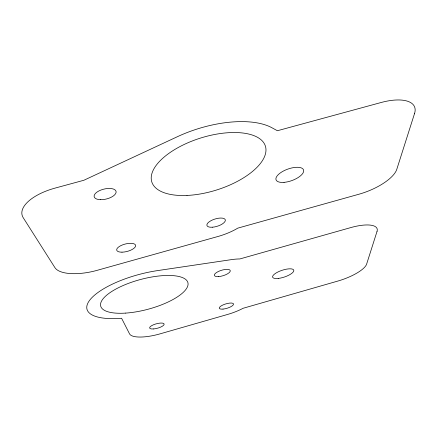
<?xml version="1.0" encoding="UTF-8"?>
<svg xmlns="http://www.w3.org/2000/svg" width="437" height="437" viewBox="0 0 437 437"><rect width="100%" height="100%" fill="white"/><g stroke="black" fill="none" stroke-linecap="round" stroke-linejoin="round"><path stroke-width="0.66" d="M377.044 231.37L366.632 264.101A28.192 8.494 -19.4 0 1 337.785 281.084L243.076 308.287A28.077 8.587 -16.9 0 1 227.442 314.493L159.975 333.879A28.41 8.647 -15.4 0 1 129.549 333.868L121.59 318.256A59.017 20.064 -15.1 0 1 89.667 300.246A59.017 20.064 -15.1 0 1 157.495 270.612L231.419 259.633A31.311 10.685 -17 0 1 239.831 258.955L350.796 227.584A31.076 10.248 -20 0 1 377.044 231.37M414.582 113.401L396.801 169.288A36.648 14 -21.4 0 1 358.903 194.236L237.804 228.13A36.233 14.312 -17.2 0 1 217.828 236.526L97.172 270.328A37.211 14.492 -13.5 0 1 54.904 267.608L23.237 217.735A43.012 19.206 -12.3 0 1 55.248 188.052L83.849 180.273L177.438 136.683A77.873 35.594 -17.5 0 1 271.89 127.735L277.397 130.734L381.211 102.482A41.799 17.824 -23 0 1 414.582 113.401M186.998 195.437A59.558 27.181 -17.5 0 0 265.434 146.248A59.558 27.181 -17.5 0 0 173.342 150.383A59.558 27.181 -17.5 0 0 186.998 195.437M125.545 313.105A45.164 15.344 -15.1 0 0 187.932 282.761A45.164 15.344 -15.1 0 0 119.394 287.246A45.164 15.344 -15.1 0 0 125.545 313.105M100.461 199.687A11.275 5.102 -13.7 0 0 116.089 191.504A11.275 5.102 -13.7 0 0 98.784 191.007A11.275 5.102 -13.7 0 0 100.461 199.687M121.989 252.171A9.751 3.824 -14.5 0 0 135.634 245.419A9.751 3.824 -14.5 0 0 120.885 245.616A9.751 3.824 -14.5 0 0 121.989 252.171M212.415 227.213A9.603 3.791 -17.2 0 0 225.301 219.849A9.603 3.791 -17.2 0 0 210.623 220.893A9.603 3.791 -17.2 0 0 212.415 227.213M218.571 276.588A8.303 2.83 -17 0 0 230.294 270.749A8.303 2.83 -17 0 0 218.085 271.623A8.303 2.83 -17 0 0 218.571 276.588M153.474 328.957A7.533 2.294 -15.4 0 0 164.165 324.117A7.533 2.294 -15.4 0 0 153.016 324.97A7.533 2.294 -15.4 0 0 153.474 328.957M223.017 309.106A7.445 2.278 -16.9 0 0 233.549 304.065A7.445 2.278 -16.9 0 0 222.63 305.108A7.445 2.278 -16.9 0 0 223.017 309.106M278.222 278.429A11.133 3.562 -18.3 0 0 293.822 270.421A11.133 3.562 -18.3 0 0 277.566 272.164A11.133 3.562 -18.3 0 0 278.222 278.429M284.034 182.355A14.612 6.085 -19.8 0 0 303.644 170.217A14.612 6.085 -19.8 0 0 281.734 171.992A14.612 6.085 -19.8 0 0 284.034 182.355"/></g></svg>
